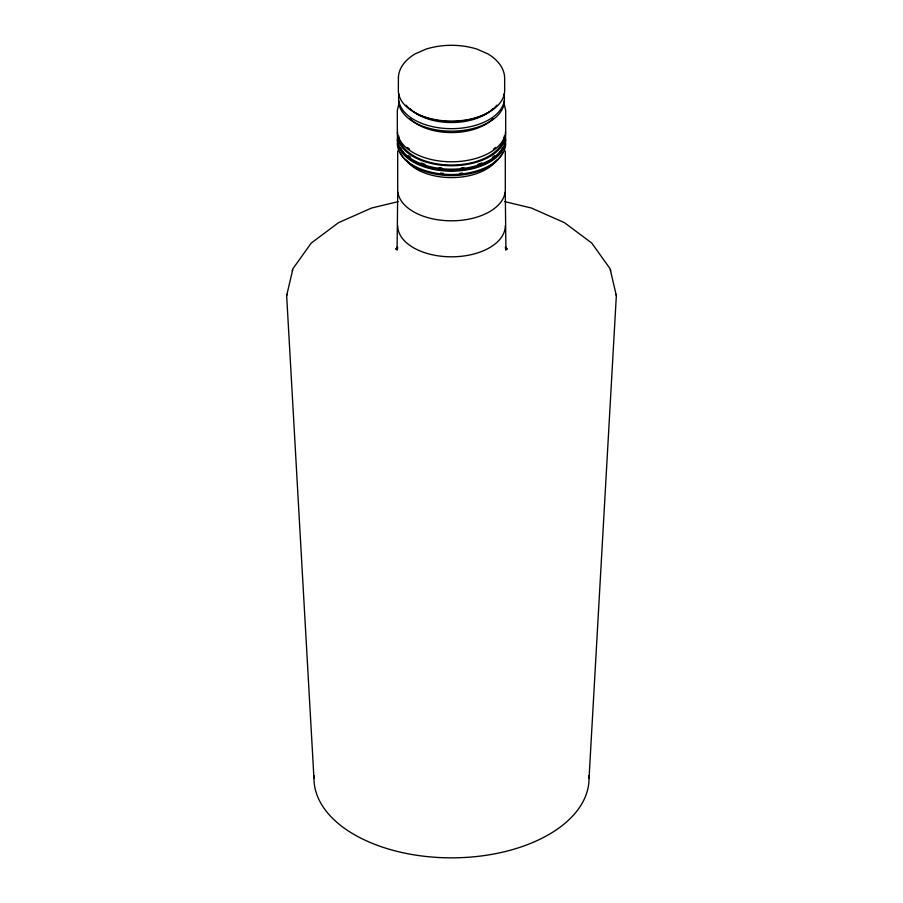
<?xml version="1.0" encoding="UTF-8"?>
<svg xmlns="http://www.w3.org/2000/svg" width="903" height="903" viewBox="0 0 903 903"><rect width="100%" height="100%" fill="white"/><g stroke="black" fill="none" stroke-linecap="round" stroke-linejoin="round"><path stroke-width="1.35" d="M589.038 778.442L616.343 295.608L610.022 268.62L591.736 243.054L564.51 222.691L531.404 208.029L504.845 201.64M313.962 778.442L286.657 295.608L292.978 268.62L311.264 243.054L338.49 222.691L371.596 208.029L398.155 201.64M399.16 102.378L397.32 110.482L397.32 130.506A54.18 31.278 0 0 0 451.5 161.784A54.18 31.278 0 0 0 505.68 130.506L505.68 110.482L503.84 102.378M397.704 247.456L397.083 250.165L397.704 192.362M286.657 295.608L286.94 294.355M292.267 270.979L292.549 269.771M397.162 247.027L395.853 249.33L397.501 247.038M505.499 247.038L507.147 249.33L505.838 247.027M610.451 269.771L610.733 270.979M616.06 294.355L616.343 295.608M505.296 247.456L505.917 250.165L505.296 192.362M505.296 150.959L505.296 189.743A53.796 31.063 0 0 1 451.5 220.806A53.796 31.063 0 0 1 397.704 189.743L397.704 150.959M505.68 139.897A54.18 31.278 0 0 1 451.5 171.175A54.18 31.278 0 0 1 397.32 139.897M505.68 137.899A54.18 31.278 0 0 1 451.5 169.177A54.18 31.278 0 0 1 397.32 137.899M505.477 131.736A54.18 31.278 0 0 1 451.5 165.746A54.18 31.278 0 0 1 397.523 131.736M505.68 143.205A54.18 31.278 0 0 1 451.5 174.493A54.18 31.278 0 0 1 397.32 143.205M504.382 135.777A52.927 30.555 0 0 1 451.5 165.012A52.927 30.555 0 0 1 398.618 135.777M503.976 94.126A52.927 30.555 0 0 1 451.5 128.666A52.927 30.555 0 0 1 399.024 94.126M504.427 100.583A52.927 30.555 0 0 1 451.5 131.149A52.927 30.555 0 0 1 398.573 100.583M588.948 775.7A137.538 79.408 0 0 1 451.5 857.85A137.538 79.408 0 0 1 314.052 775.7M496.91 105.143A50.41 29.11 0 0 1 492.485 109.455M489.392 111.701A50.41 29.11 0 0 1 413.608 111.701M410.515 109.455A50.41 29.11 0 0 1 406.09 105.143M492.824 108.766A47.724 27.553 0 0 1 410.176 108.766M505.296 225.75A53.796 31.063 0 0 1 451.5 256.813A53.796 31.063 0 0 1 397.704 225.75M496.74 160.147A48.965 28.264 0 0 1 451.5 177.598A48.965 28.264 0 0 1 406.26 160.147M502.621 152.912A52.927 30.555 0 0 1 451.5 175.566A52.927 30.555 0 0 1 400.379 152.912M495.521 147.471A52.927 30.555 0 0 1 493.489 149.108M409.51 149.108A52.927 30.555 0 0 1 407.479 147.471M502.621 147.799A52.927 30.555 0 0 1 451.5 170.453A52.927 30.555 0 0 1 400.379 147.799M494.528 155.688A52.927 30.555 0 0 1 492.406 157.28M481.852 162.935A52.927 30.555 0 0 1 477.969 164.357M463.871 167.608A52.927 30.555 0 0 1 461.162 167.935M441.838 167.935A52.927 30.555 0 0 1 439.129 167.608M425.031 164.357A52.927 30.555 0 0 1 421.148 162.935M410.594 157.28A52.927 30.555 0 0 1 408.472 155.688M492.948 118.756A47.859 27.632 0 0 1 410.052 118.756M462.517 173.094A52.927 30.555 0 0 1 459.785 173.387M443.215 173.387A52.927 30.555 0 0 1 440.483 173.094M398.415 77.398L398.347 90.435A53.153 30.691 0 0 0 451.5 121.115A53.153 30.691 0 0 0 504.653 90.435L504.653 77.963C504.416 67.341 496.548 59.011 487.913 53.92L476.976 49.089C460.451 44.033 442.549 44.033 426.024 49.089L415.087 53.92C406.655 58.932 398.799 67.003 398.415 77.398"/></g></svg>
